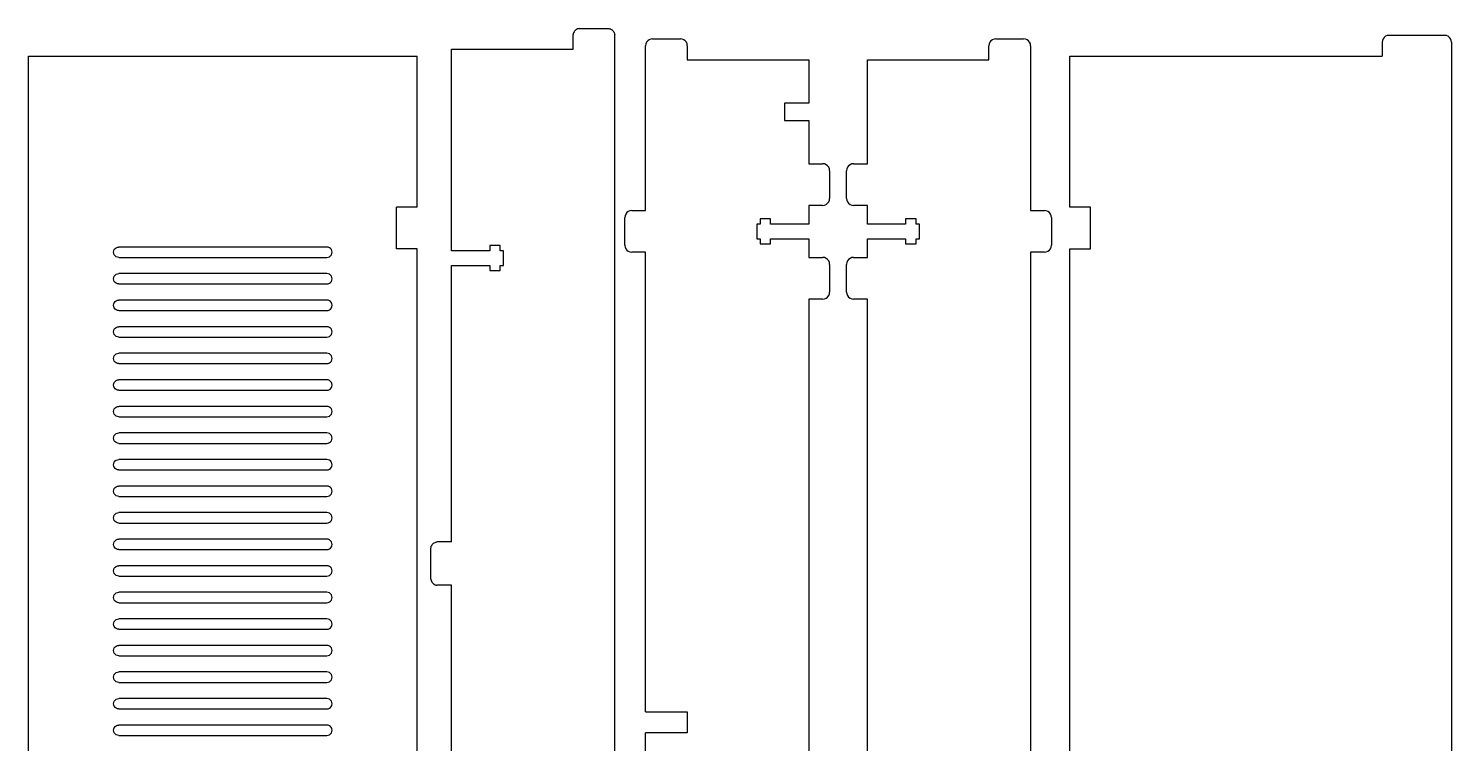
# Model space of a CAD drawing. Header units: metres. Extents: x 1334 to 1744, y -829 to -411.
# Drawn here: x 1333.9 to 1743.9, y -617.4 to -411.3 of the extents above; entities that cross this region are included whole.
import ezdxf

# ---------------------------------------------------------------- set-up
doc = ezdxf.new("R2010")
doc.units = ezdxf.units.M

msp = doc.modelspace()

# ---------------------------------------------------------------- linework, layer by layer
for p, q in [((1610.68, -415.78, 6), (1610.61, -416.3, 6)), ((1610.61, -420.3, 6), (1610.61, -416.3, 6)), ((1610.88, -415.3, 6), (1610.68, -415.78, 6)), ((1611.2, -414.89, 6), (1610.88, -415.3, 6)), ((1611.61, -414.57, 6), (1611.2, -414.89, 6)), ((1612.1, -414.37, 6), (1611.61, -414.57, 6)), ((1612.61, -414.3, 6), (1612.1, -414.37, 6)), ((1612.61, -414.3, 6), (1620.61, -414.3, 6)), ((1621.13, -414.37, 6), (1620.61, -414.3, 6)), ((1621.61, -414.57, 6), (1621.13, -414.37, 6)), ((1622.03, -414.89, 6), (1621.61, -414.57, 6)), ((1622.35, -415.3, 6), (1622.03, -414.89, 6)), ((1622.55, -415.78, 6), (1622.35, -415.3, 6)), ((1622.61, -416.3, 6), (1622.55, -415.78, 6)), ((1622.61, -416.3, 6), (1622.61, -463.8, 6)), ((1575.61, -420.3, 6), (1610.61, -420.3, 6)), ((1575.61, -450.3, 6), (1575.61, -420.3, 6)), ((1570.2, -450.89, 6), (1569.88, -451.3, 6)), ((1570.61, -450.57, 6), (1570.2, -450.89, 6)), ((1571.1, -450.37, 6), (1570.61, -450.57, 6)), ((1571.61, -450.3, 6), (1571.1, -450.37, 6)), ((1571.61, -450.3, 6), (1573.61, -450.3, 6)), ((1573.61, -450.3, 6), (1575.61, -450.3, 6)), ((1569.68, -451.78, 6), (1569.61, -452.3, 6)), ((1569.61, -460.3, 6), (1569.61, -452.3, 6)), ((1569.88, -451.3, 6), (1569.68, -451.78, 6)), ((1569.61, -460.3, 6), (1569.68, -460.82, 6)), ((1569.68, -460.82, 6), (1569.88, -461.3, 6)), ((1569.88, -461.3, 6), (1570.2, -461.71, 6)), ((1570.2, -461.71, 6), (1570.61, -462.03, 6)), ((1570.61, -462.03, 6), (1571.1, -462.23, 6)), ((1571.1, -462.23, 6), (1571.61, -462.3, 6)), ((1573.61, -462.3, 6), (1571.61, -462.3, 6)), ((1575.61, -462.3, 6), (1573.61, -462.3, 6)), ((1575.61, -467.7, 6), (1575.61, -462.3, 6)), ((1586.61, -466.2, 6), (1586.61, -467.7, 6)), ((1589.61, -466.2, 6), (1586.61, -466.2, 6)), ((1589.61, -467.7, 6), (1589.61, -466.2, 6)), ((1622.61, -463.8, 6), (1626.61, -463.8, 6)), ((1627.13, -463.87, 6), (1626.61, -463.8, 6)), ((1627.61, -464.07, 6), (1627.13, -463.87, 6)), ((1628.03, -464.39, 6), (1627.61, -464.07, 6)), ((1628.35, -464.8, 6), (1628.03, -464.39, 6)), ((1628.55, -465.28, 6), (1628.35, -464.8, 6)), ((1628.61, -465.8, 6), (1628.55, -465.28, 6)), ((1628.61, -465.8, 6), (1628.61, -473.8, 6)), ((1586.61, -467.7, 6), (1575.61, -467.7, 6)), ((1590.61, -467.7, 6), (1589.61, -467.7, 6)), ((1590.61, -471.9, 6), (1590.61, -467.7, 6)), ((1575.61, -471.9, 6), (1586.61, -471.9, 6)), ((1575.61, -477.3, 6), (1575.61, -471.9, 6)), ((1586.61, -471.9, 6), (1586.61, -473.4, 6)), ((1586.61, -473.4, 6), (1589.61, -473.4, 6)), ((1589.61, -471.9, 6), (1590.61, -471.9, 6)), ((1589.61, -473.4, 6), (1589.61, -471.9, 6)), ((1627.13, -475.73, 6), (1627.61, -475.53, 6)), ((1627.61, -475.53, 6), (1628.03, -475.21, 6)), ((1628.03, -475.21, 6), (1628.35, -474.8, 6)), ((1628.35, -474.8, 6), (1628.55, -474.32, 6)), ((1628.55, -474.32, 6), (1628.61, -473.8, 6)), ((1569.68, -478.78, 6), (1569.61, -479.3, 6)), ((1569.61, -487.3, 6), (1569.61, -479.3, 6)), ((1569.88, -478.3, 6), (1569.68, -478.78, 6)), ((1570.2, -477.89, 6), (1569.88, -478.3, 6)), ((1570.61, -477.57, 6), (1570.2, -477.89, 6)), ((1571.1, -477.37, 6), (1570.61, -477.57, 6)), ((1571.61, -477.3, 6), (1571.1, -477.37, 6)), ((1571.61, -477.3, 6), (1573.61, -477.3, 6)), ((1573.61, -477.3, 6), (1575.61, -477.3, 6)), ((1622.61, -475.8, 6), (1622.61, -664.8, 6)), ((1626.61, -475.8, 6), (1622.61, -475.8, 6)), ((1626.61, -475.8, 6), (1627.13, -475.73, 6)), ((1569.61, -487.3, 6), (1569.68, -487.82, 6)), ((1569.68, -487.82, 6), (1569.88, -488.3, 6)), ((1569.88, -488.3, 6), (1570.2, -488.71, 6)), ((1570.2, -488.71, 6), (1570.61, -489.03, 6)), ((1570.61, -489.03, 6), (1571.1, -489.23, 6)), ((1571.1, -489.23, 6), (1571.61, -489.3, 6)), ((1573.61, -489.3, 6), (1571.61, -489.3, 6)), ((1575.61, -489.3, 6), (1573.61, -489.3, 6)), ((1575.61, -651.3, 6), (1575.61, -489.3, 6))]:
    msp.add_line(p, q)
at = {"layer": '1'}
for p, q in [((1511.78, -415.78, 6), (1511.71, -416.3, 6)), ((1511.71, -463.8, 6), (1511.71, -416.3, 6)), ((1511.98, -415.3, 6), (1511.78, -415.78, 6)), ((1512.3, -414.89, 6), (1511.98, -415.3, 6)), ((1512.71, -414.57, 6), (1512.3, -414.89, 6)), ((1513.2, -414.37, 6), (1512.71, -414.57, 6)), ((1513.71, -414.3, 6), (1513.2, -414.37, 6)), ((1513.71, -414.3, 6), (1521.71, -414.3, 6)), ((1522.23, -414.37, 6), (1521.71, -414.3, 6)), ((1522.71, -414.57, 6), (1522.23, -414.37, 6)), ((1523.13, -414.89, 6), (1522.71, -414.57, 6)), ((1523.45, -415.3, 6), (1523.13, -414.89, 6)), ((1523.65, -415.78, 6), (1523.45, -415.3, 6)), ((1523.71, -416.3, 6), (1523.65, -415.78, 6)), ((1523.71, -416.3, 6), (1523.71, -420.3, 6)), ((1523.71, -420.3, 6), (1558.71, -420.3, 6)), ((1558.71, -420.3, 6), (1558.71, -432.8, 6)), ((1551.71, -432.8, 6), (1551.71, -437.8, 6)), ((1558.71, -432.8, 6), (1551.71, -432.8, 6)), ((1551.71, -437.8, 6), (1558.71, -437.8, 6)), ((1558.71, -437.8, 6), (1558.71, -450.3, 6)), ((1558.71, -450.3, 6), (1560.71, -450.3, 6)), ((1560.71, -450.3, 6), (1562.71, -450.3, 6)), ((1563.23, -450.37, 6), (1562.71, -450.3, 6)), ((1563.71, -450.57, 6), (1563.23, -450.37, 6)), ((1564.13, -450.89, 6), (1563.71, -450.57, 6)), ((1564.45, -451.3, 6), (1564.13, -450.89, 6)), ((1564.65, -451.78, 6), (1564.45, -451.3, 6)), ((1564.71, -452.3, 6), (1564.65, -451.78, 6)), ((1564.71, -452.3, 6), (1564.71, -460.3, 6)), ((1558.71, -462.3, 6), (1558.71, -467.7, 6)), ((1560.71, -462.3, 6), (1558.71, -462.3, 6)), ((1562.71, -462.3, 6), (1560.71, -462.3, 6)), ((1562.71, -462.3, 6), (1563.23, -462.23, 6)), ((1563.23, -462.23, 6), (1563.71, -462.03, 6)), ((1563.71, -462.03, 6), (1564.13, -461.71, 6)), ((1564.13, -461.71, 6), (1564.45, -461.3, 6)), ((1564.45, -461.3, 6), (1564.65, -460.82, 6)), ((1564.65, -460.82, 6), (1564.71, -460.3, 6)), ((1505.78, -465.28, 6), (1505.71, -465.8, 6)), ((1505.71, -473.8, 6), (1505.71, -465.8, 6)), ((1505.98, -464.8, 6), (1505.78, -465.28, 6)), ((1506.3, -464.39, 6), (1505.98, -464.8, 6)), ((1506.71, -464.07, 6), (1506.3, -464.39, 6)), ((1507.2, -463.87, 6), (1506.71, -464.07, 6)), ((1507.71, -463.8, 6), (1507.2, -463.87, 6)), ((1507.71, -463.8, 6), (1511.71, -463.8, 6)), ((1544.71, -466.2, 6), (1544.71, -467.7, 6)), ((1547.71, -466.2, 6), (1544.71, -466.2, 6)), ((1547.71, -467.7, 6), (1547.71, -466.2, 6)), ((1544.71, -467.7, 6), (1543.71, -467.7, 6)), ((1543.71, -467.7, 6), (1543.71, -471.9, 6)), ((1558.71, -467.7, 6), (1547.71, -467.7, 6)), ((1505.71, -473.8, 6), (1505.78, -474.32, 6)), ((1505.78, -474.32, 6), (1505.98, -474.8, 6)), ((1505.98, -474.8, 6), (1506.3, -475.21, 6)), ((1506.3, -475.21, 6), (1506.71, -475.53, 6)), ((1506.71, -475.53, 6), (1507.2, -475.73, 6)), ((1543.71, -471.9, 6), (1544.71, -471.9, 6)), ((1544.71, -471.9, 6), (1544.71, -473.4, 6)), ((1544.71, -473.4, 6), (1547.71, -473.4, 6)), ((1547.71, -473.4, 6), (1547.71, -471.9, 6)), ((1547.71, -471.9, 6), (1558.71, -471.9, 6)), ((1558.71, -471.9, 6), (1558.71, -477.3, 6)), ((1507.2, -475.73, 6), (1507.71, -475.8, 6)), ((1511.71, -475.8, 6), (1507.71, -475.8, 6)), ((1511.71, -608.3, 6), (1511.71, -475.8, 6)), ((1558.71, -477.3, 6), (1560.71, -477.3, 6)), ((1560.71, -477.3, 6), (1562.71, -477.3, 6)), ((1563.23, -477.37, 6), (1562.71, -477.3, 6)), ((1563.71, -477.57, 6), (1563.23, -477.37, 6)), ((1564.13, -477.89, 6), (1563.71, -477.57, 6)), ((1564.45, -478.3, 6), (1564.13, -477.89, 6)), ((1564.65, -478.78, 6), (1564.45, -478.3, 6)), ((1564.71, -479.3, 6), (1564.65, -478.78, 6)), ((1564.71, -479.3, 6), (1564.71, -487.3, 6)), ((1564.45, -488.3, 6), (1564.65, -487.82, 6)), ((1564.65, -487.82, 6), (1564.71, -487.3, 6)), ((1558.71, -489.3, 6), (1558.71, -651.3, 6)), ((1560.71, -489.3, 6), (1558.71, -489.3, 6)), ((1562.71, -489.3, 6), (1560.71, -489.3, 6)), ((1562.71, -489.3, 6), (1563.23, -489.23, 6)), ((1563.23, -489.23, 6), (1563.71, -489.03, 6)), ((1563.71, -489.03, 6), (1564.13, -488.71, 6)), ((1564.13, -488.71, 6), (1564.45, -488.3, 6)), ((1511.71, -608.3, 6), (1523.71, -608.3, 6)), ((1523.71, -608.3, 6), (1523.71, -614.3, 6)), ((1523.71, -614.3, 6), (1511.71, -614.3, 6)), ((1511.71, -720.3, 6), (1511.71, -614.3, 6))]:
    msp.add_line(p, q, dxfattribs=at)
at = {"layer": '2'}
for p, q in [((1724.49, -413.89, 6), (1724.17, -414.3, 6)), ((1724.9, -413.57, 6), (1724.49, -413.89, 6)), ((1725.38, -413.37, 6), (1724.9, -413.57, 6)), ((1725.9, -413.3, 6), (1725.38, -413.37, 6)), ((1741.9, -413.3, 6), (1725.9, -413.3, 6)), ((1742.42, -413.37, 6), (1741.9, -413.3, 6)), ((1742.9, -413.57, 6), (1742.42, -413.37, 6)), ((1743.31, -413.89, 6), (1742.9, -413.57, 6)), ((1743.63, -414.3, 6), (1743.31, -413.89, 6)), ((1723.97, -414.78, 6), (1723.9, -415.3, 6)), ((1723.9, -415.3, 6), (1723.9, -419.3, 6)), ((1724.17, -414.3, 6), (1723.97, -414.78, 6)), ((1743.83, -414.78, 6), (1743.63, -414.3, 6)), ((1743.9, -415.3, 6), (1743.83, -414.78, 6)), ((1743.9, -415.3, 6), (1743.9, -829.3, 6)), ((1333.9, -419.3, 6), (1445.9, -419.3, 6)), ((1333.9, -806.3, 6), (1333.9, -419.3, 6)), ((1445.9, -462.8, 6), (1445.9, -419.3, 6)), ((1633.9, -462.8, 6), (1633.9, -419.3, 6)), ((1633.9, -419.3, 6), (1723.9, -419.3, 6)), ((1439.9, -474.8, 6), (1439.9, -462.8, 6)), ((1445.9, -462.8, 6), (1439.9, -462.8, 6)), ((1639.9, -462.8, 6), (1633.9, -462.8, 6)), ((1639.9, -474.8, 6), (1639.9, -462.8, 6)), ((1358.4, -475.8, 6), (1358.45, -475.41, 6)), ((1358.45, -475.41, 6), (1358.6, -475.05, 6)), ((1358.6, -475.05, 6), (1358.84, -474.74, 6)), ((1358.84, -474.74, 6), (1359.15, -474.5, 6)), ((1359.15, -474.5, 6), (1359.51, -474.35, 6)), ((1359.51, -474.35, 6), (1359.9, -474.3, 6)), ((1419.9, -474.3, 6), (1359.9, -474.3, 6)), ((1420.29, -474.35, 6), (1419.9, -474.3, 6)), ((1420.65, -474.5, 6), (1420.29, -474.35, 6)), ((1420.96, -474.74, 6), (1420.65, -474.5, 6)), ((1421.2, -475.05, 6), (1420.96, -474.74, 6)), ((1421.35, -475.41, 6), (1421.2, -475.05, 6)), ((1421.4, -475.8, 6), (1421.35, -475.41, 6)), ((1445.9, -474.8, 6), (1439.9, -474.8, 6)), ((1445.9, -722.3, 6), (1445.9, -474.8, 6)), ((1633.9, -722.3, 6), (1633.9, -474.8, 6)), ((1633.9, -474.8, 6), (1639.9, -474.8, 6)), ((1358.45, -476.19, 6), (1358.4, -475.8, 6)), ((1358.6, -476.55, 6), (1358.45, -476.19, 6)), ((1358.84, -476.86, 6), (1358.6, -476.55, 6)), ((1359.15, -477.1, 6), (1358.84, -476.86, 6)), ((1359.51, -477.25, 6), (1359.15, -477.1, 6)), ((1359.9, -477.3, 6), (1359.51, -477.25, 6)), ((1359.9, -477.3, 6), (1419.9, -477.3, 6)), ((1419.9, -477.3, 6), (1420.29, -477.25, 6)), ((1420.29, -477.25, 6), (1420.65, -477.1, 6)), ((1420.65, -477.1, 6), (1420.96, -476.86, 6)), ((1420.96, -476.86, 6), (1421.2, -476.55, 6)), ((1421.2, -476.55, 6), (1421.35, -476.19, 6)), ((1421.35, -476.19, 6), (1421.4, -475.8, 6)), ((1358.4, -483.46, 6), (1358.45, -483.07, 6)), ((1358.45, -483.84, 6), (1358.4, -483.46, 6)), ((1358.45, -483.07, 6), (1358.6, -482.71, 6)), ((1358.6, -482.71, 6), (1358.84, -482.39, 6)), ((1358.84, -482.39, 6), (1359.15, -482.16, 6)), ((1359.15, -482.16, 6), (1359.51, -482.01, 6)), ((1359.51, -482.01, 6), (1359.9, -481.96, 6)), ((1419.9, -481.96, 6), (1359.9, -481.96, 6)), ((1420.29, -482.01, 6), (1419.9, -481.96, 6)), ((1420.65, -482.16, 6), (1420.29, -482.01, 6)), ((1420.96, -482.39, 6), (1420.65, -482.16, 6)), ((1421.2, -482.71, 6), (1420.96, -482.39, 6)), ((1421.35, -483.07, 6), (1421.2, -482.71, 6)), ((1421.4, -483.46, 6), (1421.35, -483.07, 6)), ((1421.35, -483.84, 6), (1421.4, -483.46, 6)), ((1358.6, -484.21, 6), (1358.45, -483.84, 6)), ((1358.84, -484.52, 6), (1358.6, -484.21, 6)), ((1359.15, -484.75, 6), (1358.84, -484.52, 6)), ((1359.51, -484.9, 6), (1359.15, -484.75, 6)), ((1359.9, -484.96, 6), (1359.51, -484.9, 6)), ((1359.9, -484.96, 6), (1419.9, -484.96, 6)), ((1419.9, -484.96, 6), (1420.29, -484.9, 6)), ((1420.29, -484.9, 6), (1420.65, -484.75, 6)), ((1420.65, -484.75, 6), (1420.96, -484.52, 6)), ((1420.96, -484.52, 6), (1421.2, -484.21, 6)), ((1421.2, -484.21, 6), (1421.35, -483.84, 6)), ((1358.4, -491.11, 6), (1358.45, -490.72, 6)), ((1358.45, -491.5, 6), (1358.4, -491.11, 6)), ((1358.45, -490.72, 6), (1358.6, -490.36, 6)), ((1358.6, -491.86, 6), (1358.45, -491.5, 6)), ((1358.6, -490.36, 6), (1358.84, -490.05, 6)), ((1358.84, -492.17, 6), (1358.6, -491.86, 6)), ((1358.84, -490.05, 6), (1359.15, -489.81, 6)), ((1359.15, -489.81, 6), (1359.51, -489.66, 6)), ((1359.51, -489.66, 6), (1359.9, -489.61, 6)), ((1419.9, -489.61, 6), (1359.9, -489.61, 6)), ((1420.29, -489.66, 6), (1419.9, -489.61, 6)), ((1420.65, -489.81, 6), (1420.29, -489.66, 6)), ((1420.96, -490.05, 6), (1420.65, -489.81, 6)), ((1421.2, -490.36, 6), (1420.96, -490.05, 6)), ((1420.96, -492.17, 6), (1421.2, -491.86, 6)), ((1421.35, -490.72, 6), (1421.2, -490.36, 6)), ((1421.2, -491.86, 6), (1421.35, -491.5, 6)), ((1421.4, -491.11, 6), (1421.35, -490.72, 6)), ((1421.35, -491.5, 6), (1421.4, -491.11, 6)), ((1359.15, -492.41, 6), (1358.84, -492.17, 6)), ((1359.51, -492.56, 6), (1359.15, -492.41, 6)), ((1359.9, -492.61, 6), (1359.51, -492.56, 6)), ((1359.9, -492.61, 6), (1419.9, -492.61, 6)), ((1419.9, -492.61, 6), (1420.29, -492.56, 6)), ((1420.29, -492.56, 6), (1420.65, -492.41, 6)), ((1420.65, -492.41, 6), (1420.96, -492.17, 6)), ((1358.4, -498.77, 6), (1358.45, -498.38, 6)), ((1358.45, -499.15, 6), (1358.4, -498.77, 6)), ((1358.45, -498.38, 6), (1358.6, -498.02, 6)), ((1358.6, -499.52, 6), (1358.45, -499.15, 6)), ((1358.6, -498.02, 6), (1358.84, -497.71, 6)), ((1358.84, -499.83, 6), (1358.6, -499.52, 6)), ((1358.84, -497.71, 6), (1359.15, -497.47, 6)), ((1359.15, -500.07, 6), (1358.84, -499.83, 6)), ((1359.15, -497.47, 6), (1359.51, -497.32, 6)), ((1359.51, -500.22, 6), (1359.15, -500.07, 6)), ((1359.51, -497.32, 6), (1359.9, -497.27, 6)), ((1419.9, -497.27, 6), (1359.9, -497.27, 6)), ((1420.29, -497.32, 6), (1419.9, -497.27, 6)), ((1420.65, -497.47, 6), (1420.29, -497.32, 6)), ((1420.29, -500.22, 6), (1420.65, -500.07, 6)), ((1420.96, -497.71, 6), (1420.65, -497.47, 6)), ((1420.65, -500.07, 6), (1420.96, -499.83, 6)), ((1421.2, -498.02, 6), (1420.96, -497.71, 6)), ((1420.96, -499.83, 6), (1421.2, -499.52, 6)), ((1421.35, -498.38, 6), (1421.2, -498.02, 6)), ((1421.2, -499.52, 6), (1421.35, -499.15, 6)), ((1421.4, -498.77, 6), (1421.35, -498.38, 6)), ((1421.35, -499.15, 6), (1421.4, -498.77, 6)), ((1359.9, -500.27, 6), (1359.51, -500.22, 6)), ((1359.9, -500.27, 6), (1419.9, -500.27, 6)), ((1419.9, -500.27, 6), (1420.29, -500.22, 6)), ((1358.4, -506.42, 6), (1358.45, -506.03, 6)), ((1358.45, -506.81, 6), (1358.4, -506.42, 6)), ((1358.45, -506.03, 6), (1358.6, -505.67, 6)), ((1358.6, -507.17, 6), (1358.45, -506.81, 6)), ((1358.6, -505.67, 6), (1358.84, -505.36, 6)), ((1358.84, -507.48, 6), (1358.6, -507.17, 6)), ((1358.84, -505.36, 6), (1359.15, -505.12, 6)), ((1359.15, -507.72, 6), (1358.84, -507.48, 6)), ((1359.15, -505.12, 6), (1359.51, -504.97, 6)), ((1359.51, -507.87, 6), (1359.15, -507.72, 6)), ((1359.51, -504.97, 6), (1359.9, -504.92, 6)), ((1359.9, -507.92, 6), (1359.51, -507.87, 6)), ((1419.9, -504.92, 6), (1359.9, -504.92, 6)), ((1359.9, -507.92, 6), (1419.9, -507.92, 6)), ((1420.29, -504.97, 6), (1419.9, -504.92, 6)), ((1419.9, -507.92, 6), (1420.29, -507.87, 6)), ((1420.65, -505.12, 6), (1420.29, -504.97, 6)), ((1420.29, -507.87, 6), (1420.65, -507.72, 6)), ((1420.96, -505.36, 6), (1420.65, -505.12, 6)), ((1420.65, -507.72, 6), (1420.96, -507.48, 6)), ((1421.2, -505.67, 6), (1420.96, -505.36, 6)), ((1420.96, -507.48, 6), (1421.2, -507.17, 6)), ((1421.35, -506.03, 6), (1421.2, -505.67, 6)), ((1421.2, -507.17, 6), (1421.35, -506.81, 6)), ((1421.4, -506.42, 6), (1421.35, -506.03, 6)), ((1421.35, -506.81, 6), (1421.4, -506.42, 6)), ((1358.4, -514.08, 6), (1358.45, -513.69, 6)), ((1358.45, -514.47, 6), (1358.4, -514.08, 6)), ((1358.45, -513.69, 6), (1358.6, -513.33, 6)), ((1358.6, -514.83, 6), (1358.45, -514.47, 6)), ((1358.6, -513.33, 6), (1358.84, -513.02, 6)), ((1358.84, -515.14, 6), (1358.6, -514.83, 6)), ((1358.84, -513.02, 6), (1359.15, -512.78, 6)), ((1359.15, -515.38, 6), (1358.84, -515.14, 6)), ((1359.15, -512.78, 6), (1359.51, -512.63, 6)), ((1359.51, -515.53, 6), (1359.15, -515.38, 6)), ((1359.51, -512.63, 6), (1359.9, -512.58, 6)), ((1359.9, -515.58, 6), (1359.51, -515.53, 6)), ((1419.9, -512.58, 6), (1359.9, -512.58, 6)), ((1359.9, -515.58, 6), (1419.9, -515.58, 6)), ((1420.29, -512.63, 6), (1419.9, -512.58, 6)), ((1419.9, -515.58, 6), (1420.29, -515.53, 6)), ((1420.65, -512.78, 6), (1420.29, -512.63, 6)), ((1420.29, -515.53, 6), (1420.65, -515.38, 6)), ((1420.96, -513.02, 6), (1420.65, -512.78, 6)), ((1420.65, -515.38, 6), (1420.96, -515.14, 6)), ((1421.2, -513.33, 6), (1420.96, -513.02, 6)), ((1420.96, -515.14, 6), (1421.2, -514.83, 6)), ((1421.35, -513.69, 6), (1421.2, -513.33, 6)), ((1421.2, -514.83, 6), (1421.35, -514.47, 6)), ((1421.4, -514.08, 6), (1421.35, -513.69, 6)), ((1421.35, -514.47, 6), (1421.4, -514.08, 6)), ((1358.6, -520.98, 6), (1358.84, -520.67, 6)), ((1358.84, -520.67, 6), (1359.15, -520.43, 6)), ((1359.15, -520.43, 6), (1359.51, -520.28, 6)), ((1359.51, -520.28, 6), (1359.9, -520.23, 6)), ((1419.9, -520.23, 6), (1359.9, -520.23, 6)), ((1420.29, -520.28, 6), (1419.9, -520.23, 6)), ((1420.65, -520.43, 6), (1420.29, -520.28, 6)), ((1420.96, -520.67, 6), (1420.65, -520.43, 6)), ((1421.2, -520.98, 6), (1420.96, -520.67, 6)), ((1358.4, -521.73, 6), (1358.45, -521.34, 6)), ((1358.45, -522.12, 6), (1358.4, -521.73, 6)), ((1358.45, -521.34, 6), (1358.6, -520.98, 6)), ((1358.6, -522.48, 6), (1358.45, -522.12, 6)), ((1358.84, -522.79, 6), (1358.6, -522.48, 6)), ((1359.15, -523.03, 6), (1358.84, -522.79, 6)), ((1359.51, -523.18, 6), (1359.15, -523.03, 6)), ((1359.9, -523.23, 6), (1359.51, -523.18, 6)), ((1359.9, -523.23, 6), (1419.9, -523.23, 6)), ((1419.9, -523.23, 6), (1420.29, -523.18, 6)), ((1420.29, -523.18, 6), (1420.65, -523.03, 6)), ((1420.65, -523.03, 6), (1420.96, -522.79, 6)), ((1420.96, -522.79, 6), (1421.2, -522.48, 6)), ((1421.35, -521.34, 6), (1421.2, -520.98, 6)), ((1421.2, -522.48, 6), (1421.35, -522.12, 6)), ((1421.4, -521.73, 6), (1421.35, -521.34, 6)), ((1421.35, -522.12, 6), (1421.4, -521.73, 6)), ((1358.45, -529, 6), (1358.6, -528.64, 6)), ((1358.6, -528.64, 6), (1358.84, -528.33, 6)), ((1358.84, -528.33, 6), (1359.15, -528.09, 6)), ((1359.15, -528.09, 6), (1359.51, -527.94, 6)), ((1359.51, -527.94, 6), (1359.9, -527.89, 6)), ((1419.9, -527.89, 6), (1359.9, -527.89, 6)), ((1420.29, -527.94, 6), (1419.9, -527.89, 6)), ((1420.65, -528.09, 6), (1420.29, -527.94, 6)), ((1420.96, -528.33, 6), (1420.65, -528.09, 6)), ((1421.2, -528.64, 6), (1420.96, -528.33, 6)), ((1421.35, -529, 6), (1421.2, -528.64, 6)), ((1358.4, -529.39, 6), (1358.45, -529, 6)), ((1358.45, -529.78, 6), (1358.4, -529.39, 6)), ((1358.6, -530.14, 6), (1358.45, -529.78, 6)), ((1358.84, -530.45, 6), (1358.6, -530.14, 6)), ((1359.15, -530.69, 6), (1358.84, -530.45, 6)), ((1359.51, -530.84, 6), (1359.15, -530.69, 6)), ((1359.9, -530.89, 6), (1359.51, -530.84, 6)), ((1359.9, -530.89, 6), (1419.9, -530.89, 6)), ((1419.9, -530.89, 6), (1420.29, -530.84, 6)), ((1420.29, -530.84, 6), (1420.65, -530.69, 6)), ((1420.65, -530.69, 6), (1420.96, -530.45, 6)), ((1420.96, -530.45, 6), (1421.2, -530.14, 6)), ((1421.2, -530.14, 6), (1421.35, -529.78, 6)), ((1421.4, -529.39, 6), (1421.35, -529, 6)), ((1421.35, -529.78, 6), (1421.4, -529.39, 6)), ((1358.4, -537.04, 6), (1358.45, -536.66, 6)), ((1358.45, -537.43, 6), (1358.4, -537.04, 6)), ((1358.45, -536.66, 6), (1358.6, -536.29, 6)), ((1358.6, -536.29, 6), (1358.84, -535.98, 6)), ((1358.84, -535.98, 6), (1359.15, -535.75, 6)), ((1359.15, -535.75, 6), (1359.51, -535.6, 6)), ((1359.51, -535.6, 6), (1359.9, -535.54, 6)), ((1419.9, -535.54, 6), (1359.9, -535.54, 6)), ((1420.29, -535.6, 6), (1419.9, -535.54, 6)), ((1420.65, -535.75, 6), (1420.29, -535.6, 6)), ((1420.96, -535.98, 6), (1420.65, -535.75, 6)), ((1421.2, -536.29, 6), (1420.96, -535.98, 6)), ((1421.35, -536.66, 6), (1421.2, -536.29, 6)), ((1421.4, -537.04, 6), (1421.35, -536.66, 6)), ((1421.35, -537.43, 6), (1421.4, -537.04, 6)), ((1358.6, -537.79, 6), (1358.45, -537.43, 6)), ((1358.84, -538.1, 6), (1358.6, -537.79, 6)), ((1359.15, -538.34, 6), (1358.84, -538.1, 6)), ((1359.51, -538.49, 6), (1359.15, -538.34, 6)), ((1359.9, -538.54, 6), (1359.51, -538.49, 6)), ((1359.9, -538.54, 6), (1419.9, -538.54, 6)), ((1419.9, -538.54, 6), (1420.29, -538.49, 6)), ((1420.29, -538.49, 6), (1420.65, -538.34, 6)), ((1420.65, -538.34, 6), (1420.96, -538.1, 6)), ((1420.96, -538.1, 6), (1421.2, -537.79, 6)), ((1421.2, -537.79, 6), (1421.35, -537.43, 6)), ((1358.4, -544.7, 6), (1358.45, -544.31, 6)), ((1358.45, -545.09, 6), (1358.4, -544.7, 6)), ((1358.45, -544.31, 6), (1358.6, -543.95, 6)), ((1358.6, -545.45, 6), (1358.45, -545.09, 6)), ((1358.6, -543.95, 6), (1358.84, -543.64, 6)), ((1358.84, -543.64, 6), (1359.15, -543.4, 6)), ((1359.15, -543.4, 6), (1359.51, -543.25, 6)), ((1359.51, -543.25, 6), (1359.9, -543.2, 6)), ((1419.9, -543.2, 6), (1359.9, -543.2, 6)), ((1420.29, -543.25, 6), (1419.9, -543.2, 6)), ((1420.65, -543.4, 6), (1420.29, -543.25, 6)), ((1420.96, -543.64, 6), (1420.65, -543.4, 6)), ((1421.2, -543.95, 6), (1420.96, -543.64, 6)), ((1421.35, -544.31, 6), (1421.2, -543.95, 6)), ((1421.2, -545.45, 6), (1421.35, -545.09, 6)), ((1421.4, -544.7, 6), (1421.35, -544.31, 6)), ((1421.35, -545.09, 6), (1421.4, -544.7, 6)), ((1358.84, -545.76, 6), (1358.6, -545.45, 6)), ((1359.15, -546, 6), (1358.84, -545.76, 6)), ((1359.51, -546.15, 6), (1359.15, -546, 6)), ((1359.9, -546.2, 6), (1359.51, -546.15, 6)), ((1359.9, -546.2, 6), (1419.9, -546.2, 6)), ((1419.9, -546.2, 6), (1420.29, -546.15, 6)), ((1420.29, -546.15, 6), (1420.65, -546, 6)), ((1420.65, -546, 6), (1420.96, -545.76, 6)), ((1420.96, -545.76, 6), (1421.2, -545.45, 6)), ((1358.4, -552.36, 6), (1358.45, -551.97, 6)), ((1358.45, -552.74, 6), (1358.4, -552.36, 6)), ((1358.45, -551.97, 6), (1358.6, -551.61, 6)), ((1358.6, -553.11, 6), (1358.45, -552.74, 6)), ((1358.6, -551.61, 6), (1358.84, -551.29, 6)), ((1358.84, -553.42, 6), (1358.6, -553.11, 6)), ((1358.84, -551.29, 6), (1359.15, -551.06, 6)), ((1359.15, -553.65, 6), (1358.84, -553.42, 6)), ((1359.15, -551.06, 6), (1359.51, -550.91, 6)), ((1359.51, -550.91, 6), (1359.9, -550.86, 6)), ((1419.9, -550.86, 6), (1359.9, -550.86, 6)), ((1420.29, -550.91, 6), (1419.9, -550.86, 6)), ((1420.65, -551.06, 6), (1420.29, -550.91, 6)), ((1420.96, -551.29, 6), (1420.65, -551.06, 6)), ((1420.65, -553.65, 6), (1420.96, -553.42, 6)), ((1421.2, -551.61, 6), (1420.96, -551.29, 6)), ((1420.96, -553.42, 6), (1421.2, -553.11, 6)), ((1421.35, -551.97, 6), (1421.2, -551.61, 6)), ((1421.2, -553.11, 6), (1421.35, -552.74, 6)), ((1421.4, -552.36, 6), (1421.35, -551.97, 6)), ((1421.35, -552.74, 6), (1421.4, -552.36, 6)), ((1359.51, -553.8, 6), (1359.15, -553.65, 6)), ((1359.9, -553.86, 6), (1359.51, -553.8, 6)), ((1359.9, -553.86, 6), (1419.9, -553.86, 6)), ((1419.9, -553.86, 6), (1420.29, -553.8, 6)), ((1420.29, -553.8, 6), (1420.65, -553.65, 6)), ((1358.4, -560.01, 6), (1358.45, -559.62, 6)), ((1358.45, -560.4, 6), (1358.4, -560.01, 6)), ((1358.45, -559.62, 6), (1358.6, -559.26, 6)), ((1358.6, -560.76, 6), (1358.45, -560.4, 6)), ((1358.6, -559.26, 6), (1358.84, -558.95, 6)), ((1358.84, -561.07, 6), (1358.6, -560.76, 6)), ((1358.84, -558.95, 6), (1359.15, -558.71, 6)), ((1359.15, -561.31, 6), (1358.84, -561.07, 6)), ((1359.15, -558.71, 6), (1359.51, -558.56, 6)), ((1359.51, -561.46, 6), (1359.15, -561.31, 6)), ((1359.51, -558.56, 6), (1359.9, -558.51, 6)), ((1359.9, -561.51, 6), (1359.51, -561.46, 6)), ((1419.9, -558.51, 6), (1359.9, -558.51, 6)), ((1359.9, -561.51, 6), (1419.9, -561.51, 6)), ((1420.29, -558.56, 6), (1419.9, -558.51, 6)), ((1419.9, -561.51, 6), (1420.29, -561.46, 6)), ((1420.65, -558.71, 6), (1420.29, -558.56, 6)), ((1420.29, -561.46, 6), (1420.65, -561.31, 6)), ((1420.96, -558.95, 6), (1420.65, -558.71, 6)), ((1420.65, -561.31, 6), (1420.96, -561.07, 6)), ((1421.2, -559.26, 6), (1420.96, -558.95, 6)), ((1420.96, -561.07, 6), (1421.2, -560.76, 6)), ((1421.35, -559.62, 6), (1421.2, -559.26, 6)), ((1421.2, -560.76, 6), (1421.35, -560.4, 6)), ((1421.4, -560.01, 6), (1421.35, -559.62, 6)), ((1421.35, -560.4, 6), (1421.4, -560.01, 6)), ((1358.4, -567.67, 6), (1358.45, -567.28, 6)), ((1358.45, -568.05, 6), (1358.4, -567.67, 6)), ((1358.45, -567.28, 6), (1358.6, -566.92, 6)), ((1358.6, -568.42, 6), (1358.45, -568.05, 6)), ((1358.6, -566.92, 6), (1358.84, -566.61, 6)), ((1358.84, -568.73, 6), (1358.6, -568.42, 6)), ((1358.84, -566.61, 6), (1359.15, -566.37, 6)), ((1359.15, -568.97, 6), (1358.84, -568.73, 6)), ((1359.15, -566.37, 6), (1359.51, -566.22, 6)), ((1359.51, -569.12, 6), (1359.15, -568.97, 6)), ((1359.51, -566.22, 6), (1359.9, -566.17, 6)), ((1359.9, -569.17, 6), (1359.51, -569.12, 6)), ((1419.9, -566.17, 6), (1359.9, -566.17, 6)), ((1359.9, -569.17, 6), (1419.9, -569.17, 6)), ((1420.29, -566.22, 6), (1419.9, -566.17, 6)), ((1419.9, -569.17, 6), (1420.29, -569.12, 6)), ((1420.65, -566.37, 6), (1420.29, -566.22, 6)), ((1420.29, -569.12, 6), (1420.65, -568.97, 6)), ((1420.96, -566.61, 6), (1420.65, -566.37, 6)), ((1420.65, -568.97, 6), (1420.96, -568.73, 6)), ((1421.2, -566.92, 6), (1420.96, -566.61, 6)), ((1420.96, -568.73, 6), (1421.2, -568.42, 6)), ((1421.35, -567.28, 6), (1421.2, -566.92, 6)), ((1421.2, -568.42, 6), (1421.35, -568.05, 6)), ((1421.4, -567.67, 6), (1421.35, -567.28, 6)), ((1421.35, -568.05, 6), (1421.4, -567.67, 6)), ((1359.15, -574.02, 6), (1359.51, -573.87, 6)), ((1359.51, -573.87, 6), (1359.9, -573.82, 6)), ((1419.9, -573.82, 6), (1359.9, -573.82, 6)), ((1420.29, -573.87, 6), (1419.9, -573.82, 6)), ((1420.65, -574.02, 6), (1420.29, -573.87, 6)), ((1358.4, -575.32, 6), (1358.45, -574.93, 6)), ((1358.45, -575.71, 6), (1358.4, -575.32, 6)), ((1358.45, -574.93, 6), (1358.6, -574.57, 6)), ((1358.6, -576.07, 6), (1358.45, -575.71, 6)), ((1358.6, -574.57, 6), (1358.84, -574.26, 6)), ((1358.84, -576.38, 6), (1358.6, -576.07, 6)), ((1358.84, -574.26, 6), (1359.15, -574.02, 6)), ((1359.15, -576.62, 6), (1358.84, -576.38, 6)), ((1359.51, -576.77, 6), (1359.15, -576.62, 6)), ((1359.9, -576.82, 6), (1359.51, -576.77, 6)), ((1359.9, -576.82, 6), (1419.9, -576.82, 6)), ((1419.9, -576.82, 6), (1420.29, -576.77, 6)), ((1420.29, -576.77, 6), (1420.65, -576.62, 6)), ((1420.96, -574.26, 6), (1420.65, -574.02, 6)), ((1420.65, -576.62, 6), (1420.96, -576.38, 6)), ((1421.2, -574.57, 6), (1420.96, -574.26, 6)), ((1420.96, -576.38, 6), (1421.2, -576.07, 6)), ((1421.35, -574.93, 6), (1421.2, -574.57, 6)), ((1421.2, -576.07, 6), (1421.35, -575.71, 6)), ((1421.4, -575.32, 6), (1421.35, -574.93, 6)), ((1421.35, -575.71, 6), (1421.4, -575.32, 6)), ((1358.6, -582.23, 6), (1358.84, -581.92, 6)), ((1358.84, -581.92, 6), (1359.15, -581.68, 6)), ((1359.15, -581.68, 6), (1359.51, -581.53, 6)), ((1359.51, -581.53, 6), (1359.9, -581.48, 6)), ((1419.9, -581.48, 6), (1359.9, -581.48, 6)), ((1420.29, -581.53, 6), (1419.9, -581.48, 6)), ((1420.65, -581.68, 6), (1420.29, -581.53, 6)), ((1420.96, -581.92, 6), (1420.65, -581.68, 6)), ((1421.2, -582.23, 6), (1420.96, -581.92, 6)), ((1358.4, -582.98, 6), (1358.45, -582.59, 6)), ((1358.45, -583.37, 6), (1358.4, -582.98, 6)), ((1358.45, -582.59, 6), (1358.6, -582.23, 6)), ((1358.6, -583.73, 6), (1358.45, -583.37, 6)), ((1358.84, -584.04, 6), (1358.6, -583.73, 6)), ((1359.15, -584.28, 6), (1358.84, -584.04, 6)), ((1359.51, -584.43, 6), (1359.15, -584.28, 6)), ((1359.9, -584.48, 6), (1359.51, -584.43, 6)), ((1359.9, -584.48, 6), (1419.9, -584.48, 6)), ((1419.9, -584.48, 6), (1420.29, -584.43, 6)), ((1420.29, -584.43, 6), (1420.65, -584.28, 6)), ((1420.65, -584.28, 6), (1420.96, -584.04, 6)), ((1420.96, -584.04, 6), (1421.2, -583.73, 6)), ((1421.35, -582.59, 6), (1421.2, -582.23, 6)), ((1421.2, -583.73, 6), (1421.35, -583.37, 6)), ((1421.4, -582.98, 6), (1421.35, -582.59, 6)), ((1421.35, -583.37, 6), (1421.4, -582.98, 6)), ((1358.4, -590.63, 6), (1358.45, -590.24, 6)), ((1358.45, -590.24, 6), (1358.6, -589.88, 6)), ((1358.6, -589.88, 6), (1358.84, -589.57, 6)), ((1358.84, -589.57, 6), (1359.15, -589.33, 6)), ((1359.15, -589.33, 6), (1359.51, -589.18, 6)), ((1359.51, -589.18, 6), (1359.9, -589.13, 6)), ((1419.9, -589.13, 6), (1359.9, -589.13, 6)), ((1420.29, -589.18, 6), (1419.9, -589.13, 6)), ((1420.65, -589.33, 6), (1420.29, -589.18, 6)), ((1420.96, -589.57, 6), (1420.65, -589.33, 6)), ((1421.2, -589.88, 6), (1420.96, -589.57, 6)), ((1421.35, -590.24, 6), (1421.2, -589.88, 6)), ((1421.4, -590.63, 6), (1421.35, -590.24, 6)), ((1358.45, -591.02, 6), (1358.4, -590.63, 6)), ((1358.6, -591.38, 6), (1358.45, -591.02, 6)), ((1358.84, -591.69, 6), (1358.6, -591.38, 6)), ((1359.15, -591.93, 6), (1358.84, -591.69, 6)), ((1359.51, -592.08, 6), (1359.15, -591.93, 6)), ((1359.9, -592.13, 6), (1359.51, -592.08, 6)), ((1359.9, -592.13, 6), (1419.9, -592.13, 6)), ((1419.9, -592.13, 6), (1420.29, -592.08, 6)), ((1420.29, -592.08, 6), (1420.65, -591.93, 6)), ((1420.65, -591.93, 6), (1420.96, -591.69, 6)), ((1420.96, -591.69, 6), (1421.2, -591.38, 6)), ((1421.2, -591.38, 6), (1421.35, -591.02, 6)), ((1421.35, -591.02, 6), (1421.4, -590.63, 6)), ((1358.4, -598.29, 6), (1358.45, -597.9, 6)), ((1358.45, -598.68, 6), (1358.4, -598.29, 6)), ((1358.45, -597.9, 6), (1358.6, -597.54, 6)), ((1358.6, -597.54, 6), (1358.84, -597.23, 6)), ((1358.84, -597.23, 6), (1359.15, -596.99, 6)), ((1359.15, -596.99, 6), (1359.51, -596.84, 6)), ((1359.51, -596.84, 6), (1359.9, -596.79, 6)), ((1419.9, -596.79, 6), (1359.9, -596.79, 6)), ((1420.29, -596.84, 6), (1419.9, -596.79, 6)), ((1420.65, -596.99, 6), (1420.29, -596.84, 6)), ((1420.96, -597.23, 6), (1420.65, -596.99, 6)), ((1421.2, -597.54, 6), (1420.96, -597.23, 6)), ((1421.35, -597.9, 6), (1421.2, -597.54, 6)), ((1421.4, -598.29, 6), (1421.35, -597.9, 6)), ((1421.35, -598.68, 6), (1421.4, -598.29, 6)), ((1358.6, -599.04, 6), (1358.45, -598.68, 6)), ((1358.84, -599.35, 6), (1358.6, -599.04, 6)), ((1359.15, -599.59, 6), (1358.84, -599.35, 6)), ((1359.51, -599.74, 6), (1359.15, -599.59, 6)), ((1359.9, -599.79, 6), (1359.51, -599.74, 6)), ((1359.9, -599.79, 6), (1419.9, -599.79, 6)), ((1419.9, -599.79, 6), (1420.29, -599.74, 6)), ((1420.29, -599.74, 6), (1420.65, -599.59, 6)), ((1420.65, -599.59, 6), (1420.96, -599.35, 6)), ((1420.96, -599.35, 6), (1421.2, -599.04, 6)), ((1421.2, -599.04, 6), (1421.35, -598.68, 6)), ((1358.4, -605.94, 6), (1358.45, -605.56, 6)), ((1358.45, -606.33, 6), (1358.4, -605.94, 6)), ((1358.45, -605.56, 6), (1358.6, -605.19, 6)), ((1358.6, -606.69, 6), (1358.45, -606.33, 6)), ((1358.6, -605.19, 6), (1358.84, -604.88, 6)), ((1358.84, -607, 6), (1358.6, -606.69, 6)), ((1358.84, -604.88, 6), (1359.15, -604.64, 6)), ((1359.15, -604.64, 6), (1359.51, -604.5, 6)), ((1359.51, -604.5, 6), (1359.9, -604.44, 6)), ((1419.9, -604.44, 6), (1359.9, -604.44, 6)), ((1420.29, -604.5, 6), (1419.9, -604.44, 6)), ((1420.65, -604.64, 6), (1420.29, -604.5, 6)), ((1420.96, -604.88, 6), (1420.65, -604.64, 6)), ((1421.2, -605.19, 6), (1420.96, -604.88, 6)), ((1420.96, -607, 6), (1421.2, -606.69, 6)), ((1421.35, -605.56, 6), (1421.2, -605.19, 6)), ((1421.2, -606.69, 6), (1421.35, -606.33, 6)), ((1421.4, -605.94, 6), (1421.35, -605.56, 6)), ((1421.35, -606.33, 6), (1421.4, -605.94, 6)), ((1359.15, -607.24, 6), (1358.84, -607, 6)), ((1359.51, -607.39, 6), (1359.15, -607.24, 6)), ((1359.9, -607.44, 6), (1359.51, -607.39, 6)), ((1359.9, -607.44, 6), (1419.9, -607.44, 6)), ((1419.9, -607.44, 6), (1420.29, -607.39, 6)), ((1420.29, -607.39, 6), (1420.65, -607.24, 6)), ((1420.65, -607.24, 6), (1420.96, -607, 6)), ((1358.4, -613.6, 6), (1358.45, -613.21, 6)), ((1358.45, -613.99, 6), (1358.4, -613.6, 6)), ((1358.45, -613.21, 6), (1358.6, -612.85, 6)), ((1358.6, -614.35, 6), (1358.45, -613.99, 6)), ((1358.6, -612.85, 6), (1358.84, -612.54, 6)), ((1358.84, -614.66, 6), (1358.6, -614.35, 6)), ((1358.84, -612.54, 6), (1359.15, -612.3, 6)), ((1359.15, -614.9, 6), (1358.84, -614.66, 6)), ((1359.15, -612.3, 6), (1359.51, -612.15, 6)), ((1359.51, -615.05, 6), (1359.15, -614.9, 6)), ((1359.51, -612.15, 6), (1359.9, -612.1, 6)), ((1419.9, -612.1, 6), (1359.9, -612.1, 6)), ((1420.29, -612.15, 6), (1419.9, -612.1, 6)), ((1420.65, -612.3, 6), (1420.29, -612.15, 6)), ((1420.29, -615.05, 6), (1420.65, -614.9, 6)), ((1420.96, -612.54, 6), (1420.65, -612.3, 6)), ((1420.65, -614.9, 6), (1420.96, -614.66, 6)), ((1421.2, -612.85, 6), (1420.96, -612.54, 6)), ((1420.96, -614.66, 6), (1421.2, -614.35, 6)), ((1421.35, -613.21, 6), (1421.2, -612.85, 6)), ((1421.2, -614.35, 6), (1421.35, -613.99, 6)), ((1421.4, -613.6, 6), (1421.35, -613.21, 6)), ((1421.35, -613.99, 6), (1421.4, -613.6, 6)), ((1359.9, -615.1, 6), (1359.51, -615.05, 6)), ((1359.9, -615.1, 6), (1419.9, -615.1, 6)), ((1419.9, -615.1, 6), (1420.29, -615.05, 6))]:
    msp.add_line(p, q, dxfattribs=at)
at = {"layer": '3'}
for p, q in [((1490.81, -413.3, 6), (1490.83, -413.04, 6)), ((1490.81, -417.3, 6), (1490.81, -413.3, 6)), ((1490.88, -412.78, 6), (1490.83, -413.04, 6)), ((1490.97, -412.53, 6), (1490.88, -412.78, 6)), ((1491.08, -412.3, 6), (1490.97, -412.53, 6)), ((1491.23, -412.08, 6), (1491.08, -412.3, 6)), ((1491.4, -411.89, 6), (1491.23, -412.08, 6)), ((1491.6, -411.71, 6), (1491.4, -411.89, 6)), ((1491.81, -411.57, 6), (1491.6, -411.71, 6)), ((1492.05, -411.45, 6), (1491.81, -411.57, 6)), ((1492.3, -411.37, 6), (1492.05, -411.45, 6)), ((1492.55, -411.32, 6), (1492.3, -411.37, 6)), ((1492.55, -411.32, 6), (1492.81, -411.3, 6)), ((1492.81, -411.3, 6), (1500.81, -411.3, 6)), ((1500.81, -411.3, 6), (1501.08, -411.32, 6)), ((1501.08, -411.32, 6), (1501.33, -411.37, 6)), ((1501.33, -411.37, 6), (1501.58, -411.45, 6)), ((1501.58, -411.45, 6), (1501.81, -411.57, 6)), ((1501.81, -411.57, 6), (1502.03, -411.71, 6)), ((1502.03, -411.71, 6), (1502.23, -411.89, 6)), ((1502.23, -411.89, 6), (1502.4, -412.08, 6)), ((1502.4, -412.08, 6), (1502.55, -412.3, 6)), ((1502.55, -412.3, 6), (1502.66, -412.53, 6)), ((1502.66, -412.53, 6), (1502.75, -412.78, 6)), ((1502.75, -412.78, 6), (1502.8, -413.04, 6)), ((1502.81, -413.3, 6), (1502.8, -413.04, 6)), ((1502.81, -664.8, 6), (1502.81, -413.3, 6)), ((1455.81, -417.3, 6), (1490.81, -417.3, 6)), ((1455.81, -475.4, 6), (1455.81, -417.3, 6)), ((1466.81, -475.4, 6), (1455.81, -475.4, 6)), ((1466.81, -473.9, 6), (1466.81, -475.4, 6)), ((1469.81, -473.9, 6), (1466.81, -473.9, 6)), ((1469.81, -475.4, 6), (1469.81, -473.9, 6)), ((1470.81, -475.4, 6), (1469.81, -475.4, 6)), ((1470.81, -479.6, 6), (1470.81, -475.4, 6)), ((1455.81, -479.6, 6), (1466.81, -479.6, 6)), ((1455.81, -559.3, 6), (1455.81, -479.6, 6)), ((1466.81, -479.6, 6), (1466.81, -481.1, 6)), ((1469.81, -479.6, 6), (1470.81, -479.6, 6)), ((1469.81, -481.1, 6), (1469.81, -479.6, 6)), ((1466.81, -481.1, 6), (1469.81, -481.1, 6)), ((1449.81, -561.3, 6), (1449.83, -561.04, 6)), ((1449.81, -569.8, 6), (1449.81, -561.3, 6)), ((1449.83, -561.04, 6), (1449.88, -560.78, 6)), ((1449.88, -560.78, 6), (1449.97, -560.53, 6)), ((1449.97, -560.53, 6), (1450.08, -560.3, 6)), ((1450.08, -560.3, 6), (1450.23, -560.08, 6)), ((1450.23, -560.08, 6), (1450.4, -559.89, 6)), ((1450.4, -559.89, 6), (1450.6, -559.71, 6)), ((1450.6, -559.71, 6), (1450.81, -559.57, 6)), ((1450.81, -559.57, 6), (1451.05, -559.45, 6)), ((1451.05, -559.45, 6), (1451.3, -559.37, 6)), ((1451.3, -559.37, 6), (1451.55, -559.32, 6)), ((1451.81, -559.3, 6), (1451.55, -559.32, 6)), ((1455.81, -559.3, 6), (1451.81, -559.3, 6)), ((1449.83, -570.06, 6), (1449.81, -569.8, 6)), ((1449.83, -570.06, 6), (1449.88, -570.32, 6)), ((1449.88, -570.32, 6), (1449.97, -570.57, 6)), ((1449.97, -570.57, 6), (1450.08, -570.8, 6)), ((1450.08, -570.8, 6), (1450.23, -571.02, 6)), ((1450.23, -571.02, 6), (1450.4, -571.21, 6)), ((1450.4, -571.21, 6), (1450.6, -571.39, 6)), ((1450.6, -571.39, 6), (1450.81, -571.53, 6)), ((1450.81, -571.53, 6), (1451.05, -571.65, 6)), ((1451.05, -571.65, 6), (1451.3, -571.73, 6)), ((1451.3, -571.73, 6), (1451.55, -571.78, 6)), ((1451.81, -571.8, 6), (1451.55, -571.78, 6)), ((1455.81, -571.8, 6), (1451.81, -571.8, 6)), ((1455.81, -623.8, 6), (1455.81, -571.8, 6))]:
    msp.add_line(p, q, dxfattribs=at)

doc.saveas('drawing.dxf')
